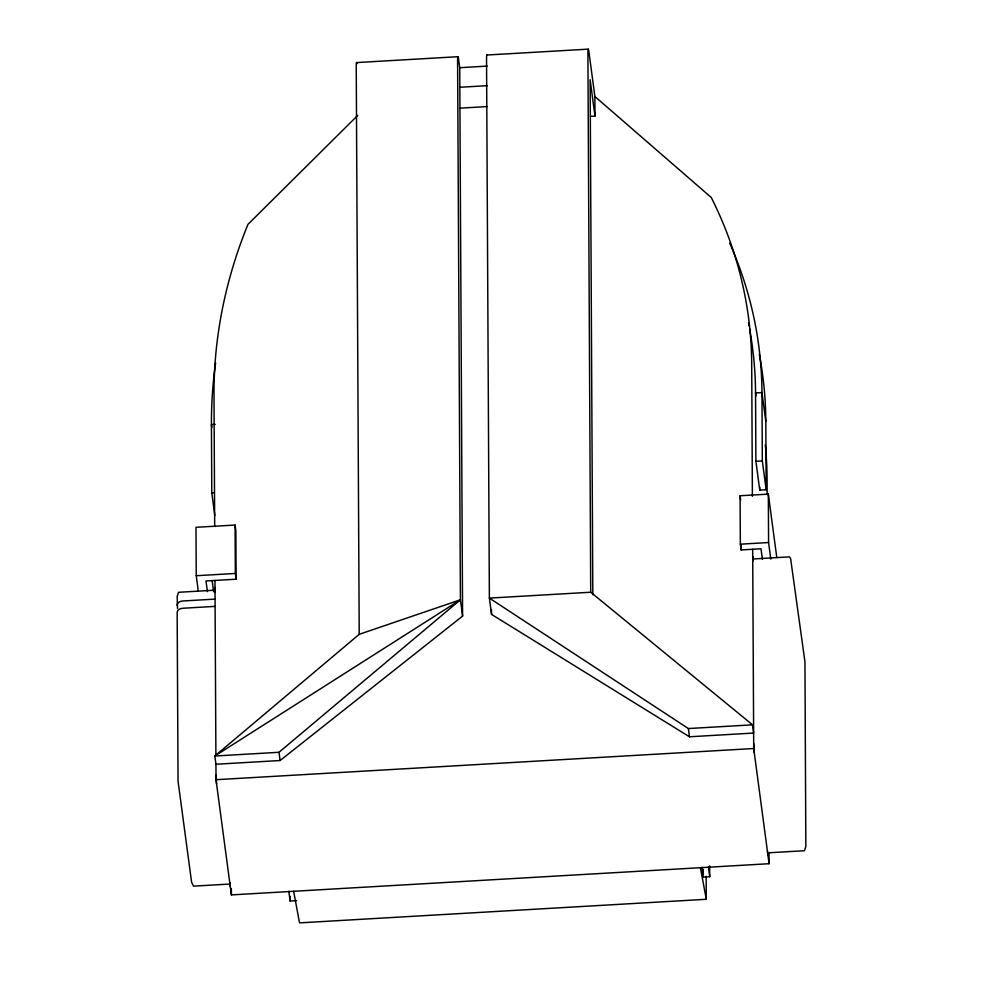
<?xml version="1.0" encoding="UTF-8"?>
<svg xmlns="http://www.w3.org/2000/svg" width="983" height="983" viewBox="0 0 983 983"><rect width="100%" height="100%" fill="white"/><g stroke="black" fill="none" stroke-linecap="round" stroke-linejoin="round"><path stroke-width="1.47" d="M215.031 592.466L215.179 590.169L178.562 592.294L177.161 596.448L177.53 608.502M752.732 561.281L752.867 558.995L789.496 556.87L790.627 558.688L804.954 661.903L805.839 846.56L804.438 850.713L767.821 852.839L767.44 851.376M230.255 882.869L230.133 884.024L193.504 886.138L191.587 882.181L178.046 781.104L177.161 612.728A6.439 4.129 -0.3 0 1 183.022 608.244L215.105 606.376M357.787 115.343L247.962 224.357A711.139 543.734 -7.6 0 0 213.999 395.338L214.687 525.954M215.941 764.246L280.106 760.523L462.588 616.083L459.725 67.704L458.643 59.631A12.877 0.811 86.7 0 0 457.599 61.278L460.413 599.79L359.213 634.318L214.835 756.013L215.941 764.246L216.014 779.703L231.398 894.899L769.087 863.713L769.025 852.986M460.413 599.79L214.835 756.013L279 752.29L460.413 599.79L462.588 616.083M356.534 62.58L457.881 56.707M486.843 55.023L588.19 49.15M459.725 67.704L487.15 66.107M459.823 87.278L487.335 85.681M460.302 108.142L487.199 106.582M590.414 116.35L594.985 116.092L594.887 96.506L588.952 52.074A12.877 0.811 86.7 0 0 587.908 53.721L590.722 592.233L752.536 724.827L753.629 733.06L689.464 736.783L491.549 614.4L489.374 598.106L486.548 59.607A12.877 0.811 86.7 0 1 487.052 55.159M215.277 424.287L211.431 424.509L211.787 492.852L214.822 515.596M211.787 492.852L214.355 492.704M755.902 461.31L762.317 460.929L766.162 489.731L759.748 490.099L755.902 461.31L755.546 392.954A631.049 482.493 -7.6 0 0 749.587 328.752M207.413 591.582L205.988 580.965L236.104 579.22L235.859 530.808L235.084 525.045L195.986 527.306L196.244 575.731L198.259 590.808M762.427 559.388L761.002 548.784L741.121 549.939L740.346 544.177L740.088 495.764L768.325 494.117L776.779 557.484M196.244 575.731L235.342 573.458L236.104 579.22M740.346 544.177L768.583 542.542L770.795 559.13M215.068 599.114L182.985 600.969A6.439 4.129 -0.3 0 0 177.124 605.454M590.722 592.233L489.374 598.106L688.37 728.55L752.536 724.827M216.014 779.703L753.715 748.518L769.087 863.713M288.83 891.311L290.132 901.03L296.547 900.661M702.022 867.35L703.312 877.069L709.726 876.701L709.677 865.949M706.163 876.258L706.285 899.285L299.52 922.877L293.647 891.286M215.179 590.169L215.007 587.527M230.133 884.024L229.752 882.562M594.887 96.506L711.274 197.497A631.049 482.493 -7.6 0 1 751.7 364.165L752.388 496.292M700.412 867.706L706.285 899.285M766.162 489.731L765.806 421.388L761.96 392.586A631.049 482.493 -7.6 0 0 729.656 243.096M755.952 395.989L755.546 392.954L761.96 392.586L762.317 460.929M752.708 556.341L753.248 560.457M740.088 495.764L740.666 500.077M708.436 866.981L709.726 876.701M688.37 728.55L689.464 736.783M594.985 116.092L590.132 79.721L592.823 594.727M279 752.29L280.106 760.523M211.837 427.544L211.431 424.509A711.139 543.734 -7.6 0 1 215.621 362.825M212.217 581.051L213.63 591.668M754.256 752.634L753.678 743.578M216.567 783.82L215.99 774.764M768.325 494.117L768.583 542.542M767.158 494.547L767.072 479.36A631.049 482.493 -7.6 0 0 765.302 444.955M767.981 853.023L767.993 855.493M759.724 487.064L759.748 490.099M752.671 549.264L753.715 748.518M741.096 545.393L741.121 549.939M703.275 869.402L703.312 877.069M491.525 609.804L491.549 614.4M359.213 634.318L356.239 67.163A12.877 0.811 86.7 0 1 357.013 63.711M290.108 896.435L290.132 901.03M235.084 525.045L235.342 573.458M231.361 888.767L231.398 894.899M230.28 882.967L230.292 886.666M214.97 580.449L215.891 755.042M759.331 354.359A631.049 482.493 -7.6 0 1 765.806 421.388M748.518 323.112A631.049 482.493 -7.6 0 1 749.071 325.938"/></g></svg>
